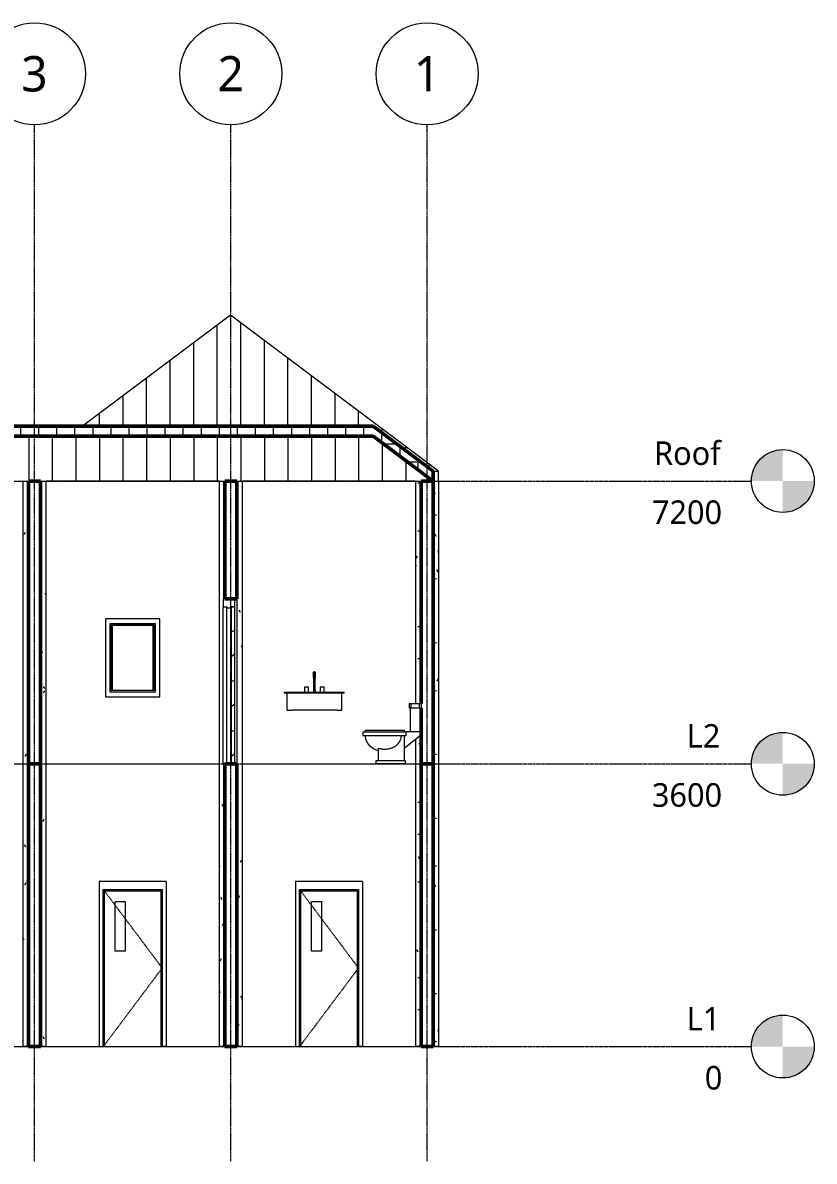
# Model space of a CAD drawing. Header units: millimetres. Extents: x -14528 to 10299, y -1460 to 13034.
# Drawn here: x 219 to 10299, y -1460 to 13034 of the extents above; entities that cross this region are included whole.
import ezdxf

# ---------------------------------------------------------------- set-up
doc = ezdxf.new("R2010")
doc.units = ezdxf.units.MM
for name, pattern in [('Centre', [31.749999999999996, 6.349999999999999, -4.7625, 15.875, -4.7625]), ('Dash 1_5mm', [3, 1.5, -1.5]), ('Grid Line 12_5mm', [21.5, 12.5, -3, 3, -3])]:
    doc.linetypes.add(name, pattern=pattern)
for name, color, linetype, lineweight in [('A-COLS', 52, 'Continuous', 9), ('A-DOOR', 31, 'Continuous', 15), ('A-DOOR-FRAM', 31, 'Continuous', 9), ('A-DOOR-GLAZ', 31, 'Continuous', 35), ('A-FLOR-LEVL', 51, 'Continuous', 9), ('A-GENM', 13, 'Continuous', 9), ('A-GLAZ', 151, 'Continuous', 15), ('A-ROOF', 132, 'Continuous', 15), ('A-ROOF-PATT', 132, 'Continuous', 15), ('A-WALL', 113, 'Continuous', 15), ('P-SANR-FIXT', 6, 'Continuous', 9), ('S-GRID', 1, 'Continuous', 9), ('S-GRID-IDEN', 1, 'Continuous', 9)]:
    doc.layers.add(name, color=color, linetype=linetype, lineweight=lineweight)
doc.styles.add('Trebuchet MS', font='trebuc.ttf', dxfattribs={"height": 299.9999999999997})
doc.styles.add('Trebuchet MS_1', font='trebuc.ttf', dxfattribs={"height": 449.9999999999994})
pattern_1 = [(0, (-3486.111, 5143.75), (812.8, 203.2), [33.528, -576.072, 33.528, -576.072, -3251.2]), (0, (-3486.111, 5143.75), (812.8, 203.2), [-1219.2, 33.528, -1185.672, 33.528, -576.072, -1422.4]), (0, (-3486.111, 5143.75), (812.8, 203.2), [-3048, 33.528, -372.872, 33.528, -982.472]), (120, (-3181.311, 5245.35), (-582.3763620489977, 602.3054481959919), [33.52799999999999, -576.0719999999999, 33.52799999999999, -3827.271999999999]), (120, (-3181.311, 5245.35), (-582.3763620489977, 602.3054481959919), [-643.1279999999999, -576.0719999999999, 33.52799999999999, -1185.672, -2032]), (120, (-3181.311, 5245.35), (-582.3763620489977, 602.3054481959919), [-2438.4, 33.52799999999999, -576.0719999999999, 33.52799999999999, -1388.872]), (120, (-3181.311, 5245.35), (-582.3763620489977, 602.3054481959919), [-3081.527999999999, -372.8719999999999, 33.52799999999999, -982.4719999999999]), (240, (-3079.711, 5651.75), (-230.4236379510019, -805.5054481959917), [33.528, -576.072, 33.528, -3827.272]), (240, (-3079.711, 5651.75), (-230.4236379510019, -805.5054481959917), [-643.128, -576.072, 33.528, -1185.672, -2032]), (240, (-3079.711, 5651.75), (-230.4236379510019, -805.5054481959917), [-2438.4, 33.528, -576.072, 33.528, -1388.872]), (240, (-3079.711, 5651.75), (-230.4236379510019, -805.5054481959917), [-3081.528, -372.872, 33.528, -982.472])]

# ---------------------------------------------------------------- blocks, each defined once
blk = doc.blocks.new('M_Door-Passage-Single-Vision_Lite - 750 x 2000mm-V4-Section 4')
at = {"layer": 'A-DOOR', "lineweight": 9}
h = blk.add_hatch(dxfattribs=at)
h.set_pattern_fill('FP_1', color=256, style=0, pattern_type=2)
h.set_pattern_definition([(216.87, (-3232.111, 5778.75), (1904.997731247339, 1270.003403122406), [317.5, -2857.5]), (206.565, (-2851.111, 5588.25), (-635.0004930786621, -634.9998059171799), [709.952, -709.952]), (198.435, (-2851.111, 5270.75), (-1269.998917862223, -635.0013512409112), [401.61, -1606.437])])
h.paths.add_polyline_path([(2919.4946718758, 3599.999999999987), (2919.4946718758, 5600.000000000004), (2874.494671875797, 5600.000000000004), (2874.494671875797, 3599.999999999987)])
at = {"layer": 'A-DOOR', "lineweight": 18}
for p, q in [((2874.49467187579, 5600.000000000004), (2874.49467187579, 3599.99999999999)), ((2919.49467187579, 5600.000000000004), (2874.49467187579, 5600.000000000004)), ((2919.49467187579, 3599.99999999999), (2919.49467187579, 5600.000000000004)), ((2874.49467187579, 3599.99999999999), (2919.49467187579, 3599.99999999999))]:
    blk.add_line(p, q, dxfattribs=at)
at = {"layer": 'A-DOOR-FRAM', "lineweight": 18}
for p, q in [((2919.494671875791, 5700), (2769.49467187579, 5700)), ((2769.49467187579, 5700), (2769.49467187579, 5600.000000000003)), ((2919.494671875791, 5600.000000000003), (2919.494671875791, 5700)), ((2769.49467187579, 5600.000000000003), (2818.70717187579, 5600.000000000003)), ((2818.70717187579, 5600.000000000003), (2818.70717187579, 5584.125000000003)), ((2818.70717187579, 5584.125000000003), (2869.73217187579, 5584.125000000003)), ((2869.73217187579, 5584.125000000003), (2869.73217187579, 5600.000000000003)), ((2869.73217187579, 5600.000000000003), (2919.494671875791, 5600.000000000003))]:
    blk.add_line(p, q, dxfattribs=at)
at = {"layer": 'A-DOOR-FRAM'}
for p, q in [((2769.494671875789, 3600), (2769.494671875789, 5600.000000000003)), ((2818.707171875789, 3600), (2818.707171875789, 5584.125000000003)), ((2869.732171875789, 5584.125000000003), (2869.732171875789, 3600)), ((2794.494671875785, 3600), (2769.494671875789, 3600))]:
    blk.add_line(p, q, dxfattribs=at)
blk = doc.blocks.new('M_Door-Passage-Single-Vision_Lite - 750 x 2000mm-V6-Section 4')
at = {"layer": 'A-DOOR', "linetype": 'Dash 1_5mm', "lineweight": 9}
for p, q in [((3744.494671875781, 2000.000000000003), (4494.494671875781, 999.9999999999967)), ((4494.494671875781, 999.9999999999967), (3744.494671875782, 0))]:
    blk.add_line(p, q, dxfattribs=at)
at = {"layer": 'A-DOOR', "lineweight": 9}
for p, q in [((3896.894671875773, 1847.599999999999), (4023.894671875773, 1847.599999999999)), ((3896.894671875773, 1212.6), (3896.894671875773, 1847.599999999999)), ((4023.894671875773, 1847.599999999999), (4023.894671875773, 1212.6)), ((4023.894671875773, 1212.6), (3896.894671875773, 1212.6)), ((3760.369671875786, -9.745804163685535e-12), (4478.619671875781, -9.745804163685535e-12))]:
    blk.add_line(p, q, dxfattribs=at)
at = {"layer": 'A-DOOR-FRAM'}
for p, q in [((4544.494671875781, 2100), (3694.494671875781, 2100)), ((3694.494671875781, 2100), (3694.494671875781, 0)), ((4544.494671875781, 2100), (4544.494671875781, 0)), ((3744.494671875781, 2000.000000000002), (4494.494671875781, 2000.000000000002)), ((3744.494671875781, 0), (3744.494671875781, 2000.000000000002)), ((3760.369671875781, 1984.125000000003), (4478.619671875782, 1984.125000000003)), ((3760.369671875781, 0), (3760.369671875781, 1984.125000000002)), ((4478.619671875782, 1984.125000000003), (4478.619671875782, 0)), ((4494.494671875781, 2000.000000000002), (4494.494671875781, 0)), ((3694.494671875781, 0), (3744.494671875781, 0)), ((3744.494671875782, 0), (3760.369671875781, 0)), ((4494.494671875781, 0), (4478.619671875782, 0)), ((4544.494671875781, 0), (4494.494671875781, 0))]:
    blk.add_line(p, q, dxfattribs=at)
blk = doc.blocks.new('M_Window-Fixed - 600 x 900mm-V9-Section 4')
at = {"layer": 'A-GLAZ', "lineweight": 9}
for p, q in [((1351.244671875721, 5368.250000000069), (1887.744671875849, 5368.250000000069)), ((1351.244671875721, 4531.749999999941), (1351.244671875721, 5368.250000000069)), ((1887.744671875849, 5368.250000000069), (1887.744671875849, 4531.749999999941)), ((1357.59467187569, 5361.900000000057), (1357.59467187569, 4538.100000000008)), ((1881.394671875719, 5361.900000000057), (1357.59467187569, 5361.900000000057)), ((1881.394671875719, 4538.100000000007), (1881.394671875719, 5361.900000000057)), ((1887.744671875849, 4531.749999999941), (1351.244671875721, 4531.749999999941)), ((1357.59467187569, 4538.100000000008), (1881.394671875719, 4538.100000000008))]:
    blk.add_line(p, q, dxfattribs=at)
blk = doc.blocks.new('M_Trim-Window-Interior-Flat - Picture Frame-1691733-Section 4')
at = {"layer": 'A-GENM'}
for p, q in [((1966.794671875781, 5447.299999999992), (1272.194671875783, 5447.299999999992)), ((1272.194671875783, 5447.299999999992), (1272.194671875782, 4452.700000000004)), ((1332.194671875784, 4512.700000000006), (1332.194671875784, 5387.299999999989)), ((1332.194671875784, 5387.299999999989), (1906.794671875784, 5387.299999999989)), ((1906.794671875784, 5387.299999999989), (1906.794671875784, 4512.700000000006)), ((1966.794671875781, 4452.700000000004), (1966.794671875781, 5447.299999999992)), ((1906.794671875784, 4512.700000000006), (1332.194671875784, 4512.700000000006)), ((1272.194671875782, 4452.700000000004), (1966.794671875781, 4452.700000000004))]:
    blk.add_line(p, q, dxfattribs=at)
blk = doc.blocks.new('M_Water Closet - Flush Tank - Private - 6_1 Lpf-1532501-Section 4')
at = {"layer": 'P-SANR-FIXT'}
for p, q in [((5142.094671875786, 4368.349999999966), (5167.494671875787, 4368.349999999966)), ((5142.094671875786, 4368.349999999966), (5142.094671875786, 4307.231249999969)), ((5167.494671875787, 4368.349999999966), (5269.094671875772, 4368.349999999965)), ((5167.494671875787, 4307.231249999969), (5167.494671875787, 4368.349999999966)), ((5269.094671875772, 4368.349999999965), (5294.494671875772, 4368.349999999965)), ((5269.094671875772, 4368.349999999965), (5269.094671875772, 4307.231249999969)), ((5294.494671875772, 4368.349999999965), (5294.494671875772, 4307.231249999969)), ((5167.494671875787, 4307.231249999969), (5142.094671875786, 4307.231249999969)), ((5157.969671875786, 4006.39999999997), (5157.969671875787, 4307.231249999969)), ((5269.094671875772, 4307.231249999969), (5167.494671875787, 4307.231249999969)), ((5294.494671875772, 4307.231249999969), (5269.094671875772, 4307.231249999969)), ((5278.619671875786, 4307.231249999969), (5278.619671875786, 4006.399999999969)), ((4551.544671875788, 4006.399999999969), (4551.544671875788, 3957.18749999997)), ((4582.024671875786, 4027.037499999969), (4582.024671875786, 4006.399999999969)), ((5075.648625238165, 3957.18749999997), (5078.594671875783, 3957.18749999997)), ((5078.594671875782, 3798.83437499997), (5278.61967187578, 3959.741582661323)), ((5078.594671875783, 3957.18749999997), (5078.594671875782, 3640.481249999966)), ((5079.864671875788, 4006.399999999969), (5079.864671875788, 4027.037499999967)), ((5157.969671875785, 4006.39999999997), (5099.348985239217, 4006.400000000017)), ((5099.348985239217, 4006.400000000017), (5099.348985239217, 3957.18749999997)), ((5278.619671875786, 4006.399999999969), (5157.969671875786, 4006.39999999997)), ((5278.61967187578, 4006.400000000035), (5278.61967187578, 3959.741582661323)), ((4751.569671875783, 3640.481249999967), (4751.569671875784, 3799.319907332333)), ((4720.613421875783, 3640.481249999968), (5091.294671875785, 3640.481249999966)), ((4720.613421875783, 3600), (4720.613421875783, 3640.481249999968)), ((5091.294671875785, 3640.481249999966), (5091.294671875784, 3599.999999999999)), ((5091.294671875784, 3599.999999999999), (4720.613421875783, 3600))]:
    blk.add_line(p, q, dxfattribs=at)
at = {"layer": 'P-SANR-FIXT', "flags": 128}
for points in [[(4551.544671875782, 4006.400000000031), (4557.355995868718, 4006.400000000032), (4574.547650603829, 4006.400000000033), (4602.404352180492, 4006.400000000033), (4639.766955122756, 4006.400000000034), (4685.081066309165, 4006.400000000035), (4736.461658219381, 4006.400000000035), (4791.771502046726, 4006.400000000035), (4848.710075769531, 4006.400000000036), (4904.909248348446, 4006.400000000036), (4958.031761074716, 4006.400000000036), (5005.868409646306, 4006.400000000035), (5046.429883126289, 4006.400000000035), (5078.02944075773, 4006.400000000035), (5099.348985239217, 4006.400000000034)], [(5075.648625238165, 3957.18749999997), (5046.051287647561, 3957.18749999997), (5008.843905986525, 3957.18749999997), (4965.341904631979, 3957.18749999997), (4917.085443334556, 3957.18749999997), (4865.782200023423, 3957.18749999997), (4813.247111901537, 3957.18749999997), (4761.33841575714, 3957.187499999971), (4711.892202837967, 3957.187499999971), (4666.65775563628, 3957.187499999971), (4627.235903065412, 3957.187499999971), (4595.022522878045, 3957.187499999971), (4571.159204980288, 3957.187499999971), (4556.493184838844, 3957.187499999971), (4551.544671875782, 3957.187499999971)], [(4582.024671875783, 4027.037499999971), (4588.265615975483, 4027.037499999971), (4606.675501277514, 4027.037499999971), (4636.331179259842, 4027.037499999971), (4675.745590397108, 4027.037499999971), (4722.942331534641, 4027.037499999971), (4775.554760995378, 4027.037499999971), (4830.944671875784, 4027.03749999997), (4886.33458275619, 4027.03749999997), (4938.947012216927, 4027.03749999997), (4986.14375335446, 4027.03749999997), (5025.558164491725, 4027.03749999997), (5055.213842474053, 4027.03749999997), (5073.623727776082, 4027.03749999997), (5079.864671875784, 4027.03749999997)], [(4751.569671875784, 3764.586457580046), (4710.989528512288, 3779.130360833448), (4674.46416742099, 3799.151899279412), (4643.181622236641, 3823.776977971997), (4617.985318078875, 3851.976287839743), (4599.359959497996, 3882.680280357868), (4587.478868878328, 3914.88147933543), (4582.296159669443, 3947.699261246904), (4582.024671875785, 3957.187499999957)], [(5099.348985239217, 3957.18749999997), (5090.238563333391, 3957.18749999997), (5078.594671875783, 3957.18749999997)]]:
    blk.add_lwpolyline(points, dxfattribs=at)
at = {"layer": 'P-SANR-FIXT'}
blk.add_open_spline([(4751.569671875784, 3799.319907332333), (4758.595687710275, 3796.977028659315), (4772.779758618908, 3792.93563237463), (4801.837817371565, 3787.44192707949), (4838.828027280323, 3785.381685478403), (4882.990965131055, 3790.570213046206), (4927.589178089755, 3804.101500154711), (4963.009861683499, 3823.433232210008), (4989.177247196482, 3844.887992322843), (5006.457548448662, 3863.496432931061), (5020.824793419992, 3884.459302096744), (5029.87224140953, 3903.616306435938), (5035.051878361178, 3919.685080730419), (5038.837670717056, 3936.148047314118), (5039.957510834146, 3948.679710736864), (5039.980007473299, 3957.18749999997)], degree=3, knots=[-1, -1, -1, -1, -0.9416666666666667, -0.8833333333333333, -0.7666666666666666, -0.6499999999999999, -0.5333333333333333, -0.4, -0.3333333333333334, -0.2666666666666667, -0.2, -0.1333333333333333, -0.1, -0.06666666666666667, 0, 0, 0, 0], dxfattribs=at)
blk = doc.blocks.new('M_Sink Kitchen-Single - 760 x 535mm-1436930-Section 4')
at = {"layer": 'P-SANR-FIXT'}
for p, q in [((3923.069671875806, 4700.025000000031), (3923.069671875806, 4538.10000000004)), ((3923.069671875806, 4700.02500000003), (3923.069671875806, 4665.100000000031)), ((3923.069671875792, 4665.100000000032), (3932.594671875792, 4665.100000000032)), ((3932.594671875792, 4665.100000000032), (3942.119671875792, 4665.100000000032)), ((3942.119671875801, 4538.10000000004), (3942.119671875801, 4700.025000000031)), ((3942.119671875801, 4665.100000000031), (3942.119671875801, 4700.02500000003)), ((3552.594671875791, 4512.700000000032), (4312.594671875791, 4512.700000000032)), ((3552.594671875791, 4499.999999999999), (3552.594671875791, 4512.700000000032)), ((4312.594671875791, 4499.999999999999), (3552.594671875791, 4499.999999999999)), ((3584.344671875808, 4499.999999999997), (3584.344671875808, 4284.100000000005)), ((3807.194671875799, 4576.200000000044), (3807.194671875799, 4512.700000000031)), ((3857.994671875794, 4576.200000000047), (3807.194671875789, 4576.200000000047)), ((3857.994671875806, 4512.700000000031), (3857.994671875806, 4576.200000000044)), ((3919.894671875804, 4538.10000000004), (3919.894671875804, 4512.700000000031)), ((3945.294671875792, 4538.100000000042), (3919.894671875792, 4538.100000000042)), ((3945.294671875803, 4512.700000000031), (3945.294671875803, 4538.10000000004)), ((4007.194671875802, 4576.200000000044), (4007.194671875802, 4512.700000000031)), ((4057.994671875794, 4576.200000000047), (4007.194671875789, 4576.200000000047)), ((4057.994671875807, 4512.700000000031), (4057.994671875807, 4576.200000000044)), ((4280.8446718758, 4284.100000000005), (4280.8446718758, 4499.999999999997)), ((4312.594671875791, 4499.999999999999), (4312.594671875791, 4512.700000000032)), ((3584.344671875795, 4284.100000000007), (3641.494671875793, 4284.100000000007)), ((4223.694671875798, 4284.100000000007), (3641.494671875793, 4284.100000000007)), ((4223.694671875797, 4284.100000000007), (4280.844671875789, 4284.100000000007))]:
    blk.add_line(p, q, dxfattribs=at)
at = {"layer": 'P-SANR-FIXT', "flags": 128}
for points in [[(3923.069671875806, 4763.525000000029), (3923.077290859858, 4763.905898408158), (3923.10013562327, 4764.286187460086), (3923.138169619296, 4764.665258774457), (3923.191332001651, 4765.042505918031), (3923.259537721864, 4765.417325375853), (3923.342677665342, 4765.789117516747), (3923.440618825896, 4766.157287552604), (3923.55320451857, 4766.521246489899), (3923.680254630274, 4766.880412071976), (3923.821565907925, 4767.23420971052), (3923.976912283636, 4767.582073404784), (3924.146045236334, 4767.923446647062), (3924.328694189373, 4768.257783312991), (3924.524566943402, 4768.584548535227), (3924.733350143786, 4768.903219559116), (3924.954709781954, 4769.213286579007), (3925.188291729703, 4769.514253553807), (3925.433722305739, 4769.805639000559), (3925.690608873498, 4770.086976764708), (3925.958540469272, 4770.357816765847), (3926.237088459665, 4770.617725717753), (3926.525807227311, 4770.866287821542), (3926.824234883773, 4771.103105430875), (3927.131894008462, 4771.327799688097), (3927.448292412409, 4771.540011130325), (3927.772923925661, 4771.739400264522), (3928.105269207053, 4771.925648110609), (3928.444796575021, 4772.098456711762), (3928.790962858209, 4772.25754961108), (3929.143214264415, 4772.402672293868), (3929.500987266525, 4772.533592594786), (3929.863709504058, 4772.650101069285), (3930.230800698816, 4772.752011328657), (3930.601673583189, 4772.839160338227), (3930.975734839682, 4772.911408678171), (3931.352386050073, 4772.968640766557), (3931.731024652782, 4773.01076504425), (3932.111044906812, 4773.037714121398), (3932.491838860825, 4773.049444885221), (3932.594671875806, 4773.05000000003)], [(3923.069671875805, 4763.525000000029), (3923.069671875806, 4763.474206773003), (3923.069671875806, 4763.321908350248), (3923.069671875806, 4763.068348376752), (3923.069671875806, 4762.713932494381), (3923.069671875805, 4762.25922769295), (3923.069671875806, 4761.704961403136), (3923.069671875806, 4761.052020332762), (3923.069671875806, 4760.301449048265), (3923.069671875806, 4759.454448303578), (3923.069671875806, 4758.512373119214), (3923.069671875806, 4757.476730614498), (3923.069671875806, 4756.349177596515), (3923.069671875806, 4755.131517909561), (3923.069671875806, 4753.825699549383), (3923.069671875806, 4752.433811546795), (3923.069671875806, 4750.958080625683), (3923.069671875806, 4749.400867640713), (3923.069671875806, 4747.764663800476), (3923.069671875806, 4746.053396296401)], [(3923.069671875806, 4761.538408857541), (3923.069671875806, 4762.119402254672), (3923.069671875806, 4762.601057854298), (3923.069671875806, 4762.982605110202), (3923.069671875806, 4763.263433628172), (3923.069671875806, 4763.443094142481), (3923.069671875806, 4763.521299234633)], [(3923.069671875806, 4700.025000000031), (3923.069671875806, 4702.564322720883), (3923.069671875806, 4705.099583067076), (3923.069671875806, 4707.626725162878), (3923.069671875806, 4710.141706120035), (3923.069671875806, 4712.640502505516), (3923.069671875806, 4715.119116778154), (3923.069671875806, 4717.573583683852), (3923.069671875806, 4719.999976599156), (3923.069671875806, 4722.394413813001), (3923.069671875806, 4724.753064736631), (3923.069671875806, 4727.072156031723), (3923.069671875806, 4729.347977646916), (3923.069671875806, 4731.576888753108), (3923.069671875806, 4733.755323568008), (3923.069671875806, 4735.879797060617), (3923.069671875806, 4737.946910526543), (3923.069671875806, 4739.953357025203), (3923.069671875806, 4741.89592667022), (3923.069671875806, 4743.771511764552), (3923.069671875806, 4745.57711177215), (3923.069671875806, 4747.309838118181), (3923.069671875806, 4748.966918810115), (3923.069671875806, 4750.54570287234), (3923.069671875806, 4752.043664587145), (3923.069671875806, 4753.45840753533), (3923.069671875806, 4754.787668429983), (3923.069671875806, 4756.029320737224), (3923.069671875806, 4757.181378078238)], [(3923.069671875806, 4746.052086682078), (3923.069671875806, 4744.265876043574), (3923.069671875806, 4742.408889440953), (3923.069671875806, 4740.48409765664), (3923.069671875806, 4738.494579946891), (3923.069671875806, 4736.443519115631), (3923.069671875806, 4734.334196422657), (3923.069671875806, 4732.169986334311), (3923.069671875806, 4729.954351125063), (3923.069671875806, 4727.690835338602), (3923.069671875806, 4725.383060117329), (3923.069671875806, 4723.034717409299), (3923.069671875806, 4720.649564061892), (3923.069671875806, 4718.23141581166), (3923.069671875806, 4715.784141179957), (3923.069671875806, 4713.311655284135), (3923.069671875806, 4710.817913574196), (3923.069671875806, 4708.306905504902), (3923.069671875806, 4705.782648153515), (3923.069671875806, 4703.249179793313), (3923.069671875806, 4700.710553433232), (3923.069671875806, 4700.02500000003)], [(3932.594671875806, 4773.05000000003), (3932.975570283932, 4773.042381015977), (3933.35585933586, 4773.019536252563), (3933.734930650234, 4772.981502256537), (3934.112177793804, 4772.928339874184), (3934.486997251628, 4772.860134153967), (3934.858789392524, 4772.776994210495), (3935.226959428376, 4772.67905304994), (3935.59091836567, 4772.566467357266), (3935.950083947748, 4772.439417245563), (3936.303881586295, 4772.298105967908), (3936.651745280557, 4772.142759592199), (3936.993118522837, 4771.973626639503), (3937.327455188766, 4771.790977686459), (3937.654220411001, 4771.595104932434), (3937.972891434893, 4771.386321732044), (3938.28295845478, 4771.164962093879), (3938.58392542958, 4770.931380146132), (3938.875310876331, 4770.685949570096), (3939.156648640481, 4770.429063002337), (3939.427488641624, 4770.161131406562), (3939.687397593525, 4769.882583416168), (3939.935959697315, 4769.593864648521), (3940.172777306653, 4769.295436992059), (3940.397471563868, 4768.98777786737), (3940.609683006102, 4768.671379463423), (3940.809072140297, 4768.346747950173), (3940.995319986387, 4768.014402668785), (3941.168128587538, 4767.674875300816), (3941.327221486855, 4767.328709017625), (3941.472344169642, 4766.97645761142), (3941.603264470561, 4766.61868460931), (3941.719772945058, 4766.255962371774), (3941.82168320443, 4765.88887117702), (3941.908832214001, 4765.517998292647), (3941.981080553941, 4765.143937036156), (3942.038312642333, 4764.767285825761), (3942.080436920027, 4764.388647223053), (3942.107385997169, 4764.008626969022), (3942.119116760995, 4763.62783301501), (3942.119671875801, 4763.525000000029)], [(3942.119671875801, 4700.02500000003), (3942.119671875801, 4702.564322720881), (3942.119671875801, 4705.099583067072), (3942.119671875801, 4707.626725162875), (3942.119671875801, 4710.141706120033), (3942.119671875801, 4712.640502505515), (3942.119671875801, 4715.119116778154), (3942.119671875801, 4717.573583683852), (3942.119671875801, 4719.999976599153), (3942.119671875801, 4722.394413812998), (3942.119671875801, 4724.753064736628), (3942.119671875801, 4727.072156031722), (3942.119671875801, 4729.347977646913), (3942.119671875801, 4731.576888753108), (3942.119671875801, 4733.755323568005), (3942.119671875801, 4735.879797060615), (3942.119671875801, 4737.946910526542), (3942.119671875801, 4739.953357025202), (3942.119671875801, 4741.89592667022), (3942.119671875801, 4743.771511764549), (3942.119671875801, 4745.57711177215), (3942.119671875801, 4747.309838118179), (3942.119671875801, 4748.966918810113), (3942.119671875801, 4750.545702872339), (3942.119671875801, 4752.043664587143), (3942.119671875801, 4753.45840753533), (3942.119671875801, 4754.787668429983), (3942.119671875801, 4756.029320737224), (3942.119671875801, 4757.181378078238), (3942.119671875801, 4758.241997407038), (3942.119671875801, 4759.209481958949), (3942.119671875801, 4760.082283965076), (3942.119671875801, 4760.859007128396), (3942.119671875801, 4761.538408857541), (3942.119671875801, 4762.119402254672), (3942.119671875801, 4762.601057854298), (3942.119671875801, 4762.982605110202), (3942.119671875801, 4763.263433628172), (3942.119671875801, 4763.443094142481), (3942.119671875801, 4763.521299234633), (3942.119671875801, 4763.525000000029)], [(3942.119671875801, 4763.474206773003), (3942.119671875801, 4763.321908350245), (3942.119671875801, 4763.068348376752), (3942.119671875801, 4762.713932494381), (3942.119671875801, 4762.259227692947), (3942.119671875801, 4761.704961403133), (3942.119671875801, 4761.052020332762)], [(3942.119671875801, 4757.476730614498), (3942.119671875801, 4756.349177596515), (3942.119671875801, 4755.131517909561), (3942.119671875801, 4753.825699549381), (3942.119671875801, 4752.433811546795), (3942.119671875801, 4750.958080625683), (3942.119671875801, 4749.400867640713), (3942.119671875801, 4747.764663800476), (3942.119671875801, 4746.053396296401)], [(3942.119671875801, 4746.052086682078), (3942.119671875801, 4744.265876043574), (3942.119671875801, 4742.408889440953), (3942.119671875801, 4740.48409765664), (3942.119671875801, 4738.494579946891), (3942.119671875801, 4736.443519115633), (3942.119671875801, 4734.334196422657), (3942.119671875801, 4732.169986334311), (3942.119671875801, 4729.954351125063), (3942.119671875801, 4727.690835338602), (3942.119671875801, 4725.383060117329), (3942.119671875801, 4723.0347174093), (3942.119671875801, 4720.649564061895), (3942.119671875801, 4718.23141581166), (3942.119671875801, 4715.784141179957), (3942.119671875801, 4713.311655284137), (3942.119671875801, 4710.817913574198), (3942.119671875801, 4708.306905504904), (3942.119671875801, 4705.782648153515), (3942.119671875801, 4703.249179793313), (3942.119671875801, 4700.710553433232), (3942.119671875801, 4700.025000000031)]]:
    blk.add_lwpolyline(points, dxfattribs=at)
blk = doc.blocks.new('Level - M_Level Head - Circle-50818-Section 4')
at = {"layer": 'A-FLOR-LEVL'}
h = blk.add_hatch(color=256, dxfattribs=at)
edge = h.paths.add_edge_path()
edge.add_line((9898.565183633551, 1.288203209421295e-12), (9498.56518363355, 1.288203209421295e-12))
edge.add_arc((9898.565183633551, -1.394048223685772e-13), 399.9999999999998, 90.00000000000028, 180.0000000000003, ccw=False)
edge.add_line((9898.565183633551, 399.9999999999997), (9898.565183633551, 1.307398633798584e-12))
h = blk.add_hatch(color=256, dxfattribs=at)
edge = h.paths.add_edge_path()
edge.add_line((9898.565183633551, -399.9999999999997), (9898.565183633551, -2.614797267597169e-12))
edge.add_line((9898.565183633551, -2.590844205840879e-12), (10298.56518363355, -2.590844205840879e-12))
edge.add_arc((9898.565183633551, -1.586231146433191e-13), 399.9999999999991, 269.99999999999994, 359.9999999999998, ccw=False)
blk.add_circle((9898.565183633551, 0), 400, dxfattribs=at)
blk = doc.blocks.new('Grid - M_Grid Head - Circle-50561-Section 4')
at = {"layer": 'S-GRID-IDEN'}
blk.add_circle((5369.494671875784, 12384.02118879167), 650.0000000000002, dxfattribs=at)

msp = doc.modelspace()

# ---------------------------------------------------------------- hatches: boundary and pattern name
at = {"layer": 'A-COLS'}
h = msp.add_hatch(dxfattribs=at)
h.set_pattern_fill('FP_2', color=256, style=0, pattern_type=2)
h.set_pattern_definition(pattern_1)
h.paths.add_polyline_path([(294.4946718757897, -6.497202775790357e-12), (294.4946718757897, 7200.000000000003), (219.4946718757894, 7200.000000000003), (219.4946718757894, -6.497202775790357e-12)])
h = msp.add_hatch(dxfattribs=at)
h.set_pattern_fill('FP_2', color=256, style=0, pattern_type=2)
h.set_pattern_definition(pattern_1)
h.paths.add_polyline_path([(519.4946718757884, -6.497202775790357e-12), (519.4946718757884, 7200.000000000003), (444.4946718757903, 7200.000000000003), (444.4946718757903, -6.497202775790357e-12)])
h = msp.add_hatch(dxfattribs=at)
h.set_pattern_fill('FP_2', color=256, style=0, pattern_type=2)
h.set_pattern_definition(pattern_1)
h.paths.add_polyline_path([(2794.494671875793, -6.497202775790357e-12), (2794.494671875791, 3599.999999999998), (2769.494671875797, 3599.999999999998), (2769.494671875797, 5700.000000000002), (2794.494671875791, 5700.000000000002), (2794.494671875791, 7200.000000000003), (2719.494671875791, 7200.000000000003), (2719.494671875791, -6.497202775790357e-12)])
h = msp.add_hatch(dxfattribs=at)
h.set_pattern_fill('FP_2', color=256, style=0, pattern_type=2)
h.set_pattern_definition(pattern_1)
h.paths.add_polyline_path([(3019.494671875792, -6.497202775790357e-12), (3019.494671875792, 7200.000000000003), (2944.494671875791, 7200.000000000003), (2944.494671875794, -6.497202775790357e-12)])
h = msp.add_hatch(dxfattribs=at)
h.set_pattern_fill('FP_2', color=256, style=0, pattern_type=2)
h.set_pattern_definition(pattern_1)
h.paths.add_polyline_path([(5294.494671875787, -6.497202775790357e-12), (5294.494671875792, 4307.231249999965), (5278.619671875793, 4307.231249999965), (5278.619671875793, 3959.74158266132), (5219.494671875796, 3912.179334677439), (5219.494671875796, -6.497202775790357e-12)])
h.paths.add_polyline_path([(5269.094671875776, 4368.349999999964), (5294.494671875792, 4368.349999999964), (5294.494671875792, 7200.000000000003), (5219.494671875796, 7200.000000000003), (5219.494671875796, 4368.349999999964)])
h = msp.add_hatch(dxfattribs=at)
h.set_pattern_fill('FP_2', color=256, style=0, pattern_type=2)
h.set_pattern_definition(pattern_1)
h.paths.add_polyline_path([(5444.494671875792, -8.662937034387142e-12), (5519.494671875793, -6.497202775790357e-12), (5519.494671875793, 7200.000000000003), (5444.494671875792, 7200.000000000003), (5444.494671875792, 371.3907555567789)])
at = {"layer": 'A-ROOF-PATT', "lineweight": 9}
h = msp.add_hatch(dxfattribs=at)
h.set_pattern_fill('FP_3', color=256, style=0, pattern_type=2)
h.set_pattern_definition([(0, (-3486.111, 5143.75), (0, 230), []), (90, (-3486.111, 5143.75), (-230, 1.408343819019456e-14), [])])
h.paths.add_polyline_path([(-9630.505328124224, 7200.000000000003), (-5818.648966986409, 10058.89227085337), (-5542.361689262021, 10058.89227085336), (-2493.648966986404, 7772.357729146649), (4681.351033013604, 7772.35772914665), (5444.494671875795, 7200.000000000003), (5444.494671875795, 7325.000000000003), (4681.351033013604, 7897.357729146649), (-2493.648966986406, 7897.357729146649), (-5542.361689262025, 10183.89227085337), (-5818.648966986404, 10183.89227085337), (-9630.505328124224, 7325.000000000003)])
h = msp.add_hatch(dxfattribs=at)
h.set_pattern_fill('FP_8', color=256, style=0, pattern_type=2)
h.set_pattern_definition([(90, (-3.815, 8946.77), (-300, 1.83697019872103e-14), [])])
h.paths.add_polyline_path([(5515.67924047935, 7325.000000000003), (2865.679240479345, 9312.500000000004), (978.8228793415462, 7897.357729146649), (4681.351033013602, 7897.357729146649), (5444.494671875795, 7325.000000000003)])
h = msp.add_hatch(dxfattribs=at)
h.set_pattern_fill('FP_4', color=256, style=0, pattern_type=2)
h.set_pattern_definition([(90, (0, 4681.23), (-300, 1.83697019872103e-14), [])])
h.paths.add_polyline_path([(-980.5053281242092, 7200.000000000003), (5444.494671875796, 7200.000000000003), (4681.351033013604, 7772.35772914665), (-2493.648966986404, 7772.357729146649), (-1730.505328124214, 7200.000000000003), (-1580.505328124216, 7200.000000000003)])

# ---------------------------------------------------------------- linework, layer by layer
at = {"layer": 'A-COLS'}
for p, q in [((219.494671875785, 7200.000000000001), (294.4946718757862, 7200.000000000001)), ((219.494671875785, 7200.000000000001), (219.494671875785, 0)), ((444.4946718757862, 7200.000000000001), (519.4946718757852, 7200.000000000001)), ((519.4946718757852, 0), (519.4946718757852, 7200.000000000001)), ((2719.494671875784, 7200.000000000001), (2794.494671875785, 7200.000000000001)), ((2719.494671875784, 7200.000000000001), (2719.494671875784, 0)), ((2944.494671875785, 7200.000000000001), (3019.494671875784, 7200.000000000001)), ((3019.494671875784, 0), (3019.494671875784, 7200.000000000001)), ((5219.494671875784, 7200.000000000001), (5294.494671875785, 7200.000000000001)), ((5219.494671875784, 7200.000000000001), (5219.494671875784, 4368.349999999966)), ((5444.494671875785, 7200.000000000001), (5519.494671875784, 7200.000000000001)), ((5519.494671875784, 0), (5519.494671875784, 7200.000000000001)), ((5219.494671875784, 3912.179334677438), (5219.494671875784, 0)), ((294.4946718757863, 0), (219.494671875785, 0)), ((519.4946718757852, 0), (444.4946718757862, 0)), ((2794.494671875786, 0), (2719.494671875784, 0)), ((3019.494671875784, 0), (2944.494671875786, 0)), ((5294.494671875785, 0), (5219.494671875784, 0)), ((5519.494671875784, 0), (5444.494671875785, 0))]:
    msp.add_line(p, q, dxfattribs=at)
at = {"layer": 'A-FLOR-LEVL', "linetype": 'Centre'}
for p, q in [((-14527.69691366305, 7199.999999999959), (9498.565183633556, 7199.999999999959)), ((-14527.69691366305, 3599.99999999996), (9498.565183633556, 3599.99999999996)), ((-14527.69691366305, 0), (9498.565183633556, 0))]:
    msp.add_line(p, q, dxfattribs=at)
at = {"layer": 'A-ROOF'}
for p, q in [((2865.679240479338, 9312.499999999998), (978.8228793415449, 7897.357729146647)), ((5515.67924047934, 7325), (2865.679240479338, 9312.499999999998)), ((5444.494671875783, 7325), (5515.67924047934, 7325)), ((5515.67924047934, 7200.000000000001), (5515.67924047934, 7325))]:
    msp.add_line(p, q, dxfattribs=at)
at = {"layer": 'A-ROOF', "lineweight": 50}
for p, q in [((4681.351033013591, 7897.357729146646), (-2493.648966986405, 7897.357729146646)), ((5444.494671875786, 7325), (4681.351033013591, 7897.357729146646)), ((-2493.648966986404, 7772.357729146645), (4681.351033013593, 7772.357729146646)), ((4681.351033013593, 7772.357729146646), (5444.494671875786, 7200.000000000001)), ((5444.494671875786, 7200.000000000001), (5444.494671875786, 7325))]:
    msp.add_line(p, q, dxfattribs=at)
at = {"layer": 'A-WALL', "lineweight": 50}
for p, q in [((294.4946718757871, 7200.000000000001), (294.4946718757871, 0)), ((444.4946718757872, 7200.000000000001), (294.4946718757871, 7200.000000000001)), ((444.4946718757872, 0), (444.4946718757872, 7200.000000000001)), ((2944.494671875786, 7200.000000000001), (2794.494671875786, 7200.000000000001)), ((2794.494671875786, 7200.000000000001), (2794.494671875786, 5700)), ((2944.494671875786, 5700), (2944.494671875786, 7200.000000000001)), ((5444.494671875786, 7200.000000000001), (5294.494671875786, 7200.000000000001)), ((5294.494671875786, 7200.000000000001), (5294.494671875786, 4368.349999999966)), ((5444.494671875786, 0), (5444.494671875786, 7200.000000000001)), ((2794.494671875786, 5700), (2944.494671875786, 5700)), ((5294.494671875786, 4307.231249999968), (5294.494671875786, 0)), ((444.4946718757872, 3600), (294.4946718757871, 3600)), ((2944.494671875787, 3600), (2794.494671875786, 3600)), ((2794.494671875786, 3600), (2794.494671875786, 0)), ((2944.494671875787, 0), (2944.494671875787, 3600)), ((5294.494671875786, 3600), (5444.494671875786, 3600)), ((294.4946718757871, 0), (444.4946718757872, 0)), ((2794.494671875786, 0), (2944.494671875787, 0)), ((5294.494671875786, 0), (5444.494671875786, 0))]:
    msp.add_line(p, q, dxfattribs=at)
at = {"layer": 'A-WALL'}
for p, q in [((2719.494671875784, 7200.000000000001), (519.4946718757853, 7200.000000000001)), ((5219.494671875784, 7200.000000000001), (3019.494671875784, 7200.000000000001)), ((2944.494671875785, 5700), (2944.494671875785, 3600)), ((519.4946718757886, 3600), (2719.494671875785, 3600)), ((3019.494671875786, 3600), (4720.613421875781, 3600)), ((5091.294671875779, 3600), (5219.494671875785, 3600)), ((519.4946718757853, 0), (1194.494671875782, 0)), ((2044.494671875783, 0), (2719.494671875784, 0)), ((3019.494671875784, 0), (3694.494671875782, 0)), ((4544.494671875781, 0), (5219.494671875784, 0))]:
    msp.add_line(p, q, dxfattribs=at)
at = {"layer": 'S-GRID', "linetype": 'Grid Line 12_5mm'}
for p, q in [((369.4946718757816, -1459.959157838478), (369.4946718757816, 11734.02118879168)), ((2869.494671875781, -1459.959157838478), (2869.494671875781, 11734.02118879168)), ((5369.494671875786, -1459.959157838478), (5369.494671875786, 11734.02118879168))]:
    msp.add_line(p, q, dxfattribs=at)

# ---------------------------------------------------------------- block references
at = {"layer": 'A-DOOR', "linetype": 'Dash 1_5mm', "lineweight": 9}
for p in [(-2499.999999999999, 0), (0, 0)]:
    msp.add_blockref('M_Door-Passage-Single-Vision_Lite - 750 x 2000mm-V6-Section 4', p, dxfattribs=at)
at = {"layer": 'A-DOOR-GLAZ'}
msp.add_blockref('M_Door-Passage-Single-Vision_Lite - 750 x 2000mm-V4-Section 4', (0, 0), dxfattribs=at)
at = {"layer": 'A-FLOR-LEVL'}
for p in [(0, 7199.999999999955), (0, 3599.999999999957), (0, 0)]:
    msp.add_blockref('Level - M_Level Head - Circle-50818-Section 4', p, dxfattribs=at)
at = {"layer": 'A-GENM'}
msp.add_blockref('M_Trim-Window-Interior-Flat - Picture Frame-1691733-Section 4', (0, 0), dxfattribs=at)
at = {"layer": 'A-GLAZ', "lineweight": 9}
msp.add_blockref('M_Window-Fixed - 600 x 900mm-V9-Section 4', (0, 0), dxfattribs=at)
at = {"layer": 'P-SANR-FIXT'}
for name in ['M_Sink Kitchen-Single - 760 x 535mm-1436930-Section 4', 'M_Water Closet - Flush Tank - Private - 6_1 Lpf-1532501-Section 4']:
    msp.add_blockref(name, (0, 0), dxfattribs=at)
at = {"layer": 'S-GRID-IDEN'}
for p in [(-5000.000000000005, 0), (-2500.000000000008, 0), (0, 0)]:
    msp.add_blockref('Grid - M_Grid Head - Circle-50561-Section 4', p, dxfattribs=at)

# ---------------------------------------------------------------- texts
at = {"layer": 'A-FLOR-LEVL', "char_height": 299.9999999999997, "attachment_point": 1, "style": 'Trebuchet MS', "bg_fill": 3, "box_fill_scale": 1.25, "bg_fill_color": 256, "bg_fill_true_color": 13158600, "bg_fill_transparency": 0}
for s, insert, width in [('Roof', (8258.319091117859, 7704.698728997467), 1034.176874999999), ('7200', (8231.092031994745, 6952.867212652946), 1090.294999999999), ('L2', (8675.319091117859, 4104.69872899747), 529.1137499999994), ('3600', (8231.092031994745, 3352.867212652949), 1090.294999999999), ('L1', (8675.319091117859, 504.6987289975123), 529.1137499999994), ('0', (8905.092031994745, -247.1327873470086), 272.5737499999997)]:
    msp.add_mtext(s, dxfattribs=dict(at, insert=insert, width=width))

# ---------------------------------------------------------------- next in the draw order: texts
at = {"layer": 'S-GRID-IDEN', "char_height": 449.9999999999994, "width": 400.8437499999995, "attachment_point": 1, "style": 'Trebuchet MS_1', "bg_fill": 3, "box_fill_scale": 1.25, "bg_fill_color": 256, "bg_fill_true_color": 13158600, "bg_fill_transparency": 0}
for s, insert in [('3', (200.3726023588269, 12609.78542088409)), ('2', (2700.372602358823, 12609.78542088409)), ('1', (5200.37260235883, 12609.78542088409))]:
    msp.add_mtext(s, dxfattribs=dict(at, insert=insert))

doc.saveas('drawing.dxf')
